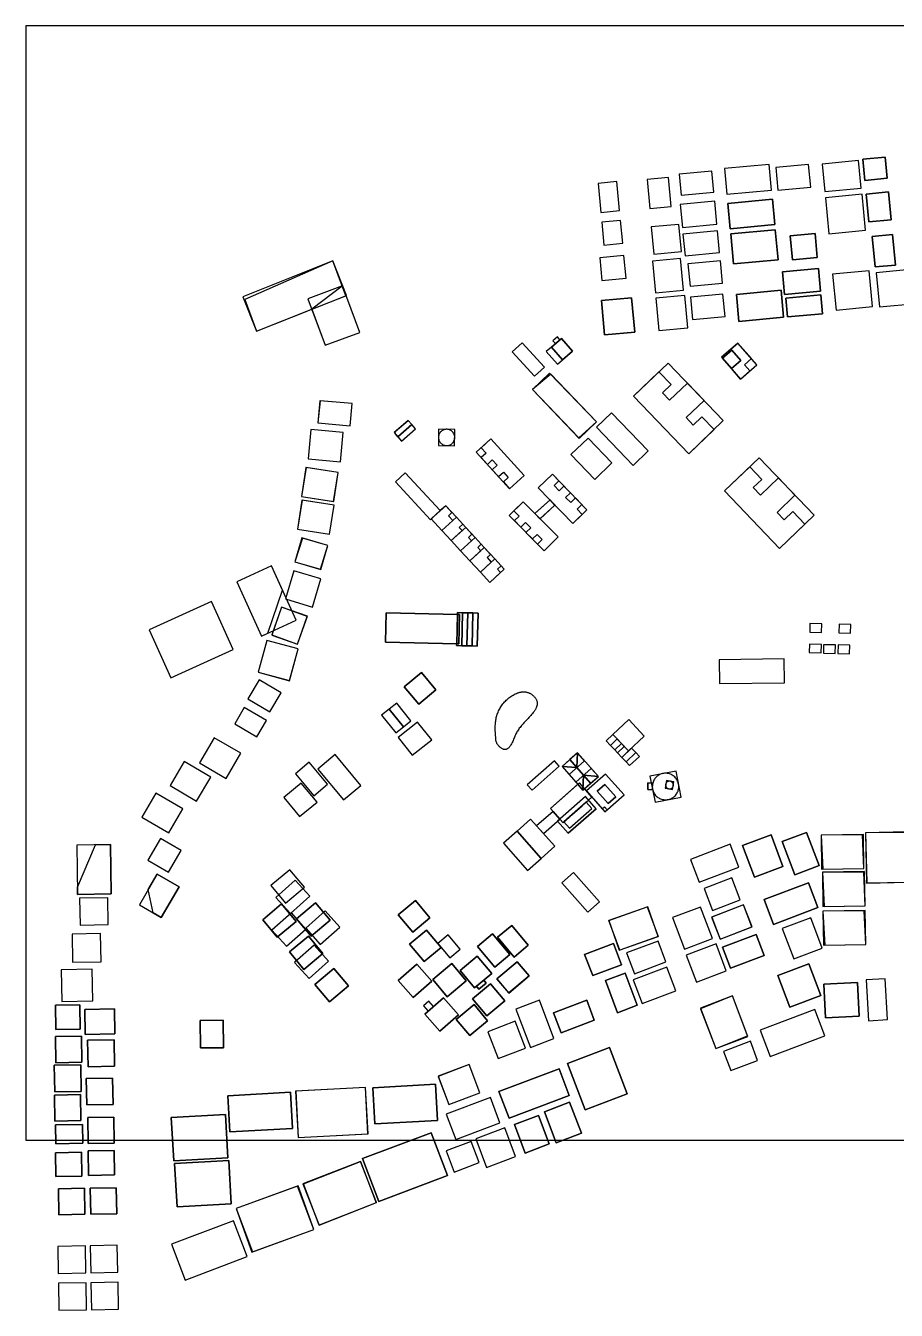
# Model space of a CAD drawing. Header units: millimetres. Extents: x 0 to 653087, y -82446 to 540000.
# Drawn here: x 0 to 421864, y -82446 to 540000 of the extents above; entities that cross this region are included whole.
import ezdxf

# ---------------------------------------------------------------- set-up
doc = ezdxf.new("R2010")
doc.units = ezdxf.units.MM
for name, color, linetype in [('BLDG_BOX_CAMPUS', 5, 'Continuous'), ('BLDG_BOX_PLATFORM', 3, 'Continuous'), ('BLDG_BOX_RASTER', 1, 'Continuous'), ('BLDG_FOOTPRINT_CAMPUS', 8, 'Continuous'), ('BLDG_FOOTPRINT_PLATFORM', 94, 'Continuous'), ('BLDG_FOOTPRINT_RASTER', 12, 'Continuous'), ('MODEL_WINDOW', 7, 'Continuous'), ('WATER', 4, 'Continuous')]:
    doc.layers.add(name, color=color, linetype=linetype)

msp = doc.modelspace()

# ---------------------------------------------------------------- linework, layer by layer
at = {"layer": 'BLDG_BOX_CAMPUS'}
for points in [[(251340, 374558), (240584, 386403), (235772, 382033), (246528, 370188), (251340, 374558)], [(264996, 382317), (259618, 388508), (254711, 384245), (260089, 378055), (264996, 382317)], [(258877, 387864), (257713, 389203), (255509, 387288), (256672, 385949), (258877, 387864)], [(354300, 375680), (345119, 386249), (337192, 379363), (346373, 368794), (354300, 375680)], [(260089, 378055), (254711, 384245), (252258, 382114), (257635, 375923), (260089, 378055)], [(337586, 378911), (341980, 373852), (346509, 377787), (342115, 382845), (337586, 378911)], [(294572, 360461), (321289, 332608), (338032, 348668), (311315, 376521), (294572, 360461)], [(245572, 363682), (268252, 340038), (276551, 347999), (253872, 371643), (245572, 363682)], [(180358, 340773), (187134, 346697), (185324, 348767), (178548, 342844), (180358, 340773)], [(276576, 345425), (294321, 326926), (301640, 333947), (283895, 352446), (276576, 345425)], [(182168, 338703), (188944, 344626), (187134, 346697), (180358, 340773), (182168, 338703)], [(182168, 338703), (188944, 344626), (187134, 346697), (180358, 340773), (182168, 338703)], [(200064, 344481), (199974, 336591), (207863, 336500), (207954, 344390), (200064, 344481)], [(241540, 321989), (225393, 339769), (218360, 333383), (234507, 315602), (241540, 321989)], [(272496, 340125), (264220, 332186), (275725, 320191), (284001, 328130), (272496, 340125)], [(338617, 314553), (365334, 286700), (382077, 302760), (355360, 330613), (338617, 314553)], [(179158, 318974), (196120, 300608), (200895, 305018), (183933, 323384), (179158, 318974)], [(248403, 316003), (265158, 298795), (271964, 305422), (255210, 322630), (248403, 316003)], [(203503, 307427), (196524, 300982), (201714, 295362), (208693, 301807), (203503, 307427)], [(257983, 292282), (241077, 309342), (234329, 302655), (251235, 285595), (257983, 292282)], [(249136, 300994), (256480, 307679), (254070, 310326), (246727, 303641), (249136, 300994)], [(208693, 301807), (201714, 295362), (206226, 290476), (213205, 296922), (208693, 301807)], [(206226, 290476), (210738, 285591), (217716, 292037), (213205, 296922), (206226, 290476)], [(210738, 285591), (215249, 280706), (222228, 287151), (217716, 292036), (210738, 285591)], [(222228, 287151), (215249, 280706), (220372, 275159), (227351, 281605), (222228, 287151)], [(227351, 281605), (220372, 275159), (224884, 270274), (231863, 276719), (227351, 281605)], [(174356, 241274), (208847, 240505), (209164, 254701), (174672, 255470), (174356, 241274)], [(209184, 255601), (208827, 239605), (211327, 239549), (211683, 255545), (209184, 255601)], [(213826, 239493), (214183, 255490), (211683, 255545), (211327, 239549), (213826, 239493)], [(216325, 239438), (216682, 255434), (214183, 255490), (213826, 239494), (216325, 239438)], [(216682, 255434), (216325, 239438), (218825, 239382), (219181, 255378), (216682, 255434)], [(209847, 240482), (210164, 254679), (209164, 254701), (208847, 240505), (209847, 240482)], [(367673, 221646), (367527, 233145), (336030, 232745), (336176, 221246), (367673, 221646)], [(183456, 219723), (190508, 211281), (198797, 218204), (191745, 226647), (183456, 219723)], [(176166, 208896), (183002, 200279), (186684, 203200), (179848, 211818), (176166, 208896)], [(183002, 200279), (176166, 208896), (172484, 205975), (179320, 197358), (183002, 200279)], [(189883, 202547), (180483, 195089), (187319, 186471), (196720, 193930), (189883, 202547)], [(284578, 196562), (292129, 188563), (299764, 195771), (292213, 203770), (284578, 196562)], [(281306, 193473), (283365, 191291), (286637, 194381), (284578, 196562), (281306, 193473)], [(288697, 192199), (286637, 194381), (283365, 191291), (285424, 189110), (288697, 192199)], [(141504, 179779), (154036, 164839), (162464, 171908), (149931, 186848), (141504, 179779)], [(267384, 187697), (259890, 181075), (263317, 177198), (270811, 183820), (267384, 187697)], [(277482, 176270), (267384, 187697), (263637, 184386), (273736, 172959), (277482, 176270)], [(290070, 190745), (288697, 192199), (285424, 189110), (286797, 187656), (290070, 190745)], [(288857, 185474), (292129, 188563), (290070, 190745), (286797, 187656), (288857, 185474)], [(290916, 183293), (295643, 187755), (293583, 189936), (288857, 185474), (290916, 183293)], [(292632, 181475), (297359, 185937), (295643, 187755), (290916, 183293), (292632, 181475)], [(130687, 177513), (139588, 166902), (146272, 172508), (137371, 183119), (130687, 177513)], [(245366, 169574), (258479, 181162), (256161, 183785), (243048, 172196), (245366, 169574)], [(259890, 181075), (269989, 169648), (273736, 172959), (263637, 184386), (259890, 181075)], [(269989, 169648), (277482, 176270), (274055, 180148), (266562, 173526), (269989, 169648)], [(289963, 167282), (281023, 177398), (271732, 169186), (280672, 159071), (289963, 167282)], [(304945, 163815), (317564, 166253), (315128, 178863), (302509, 176425), (304945, 163815)], [(125032, 165961), (132744, 156768), (141172, 163837), (133459, 173031), (125032, 165961)], [(280644, 172391), (276897, 169080), (282195, 163086), (285941, 166397), (280644, 172391)], [(280644, 172391), (276897, 169080), (282195, 163086), (285941, 166397), (280644, 172391)], [(301445, 169858), (303791, 169824), (303838, 173036), (301492, 173071), (301445, 169858)], [(314132, 173585), (310451, 174242), (309794, 170561), (313475, 169904), (314132, 173585)], [(262887, 148692), (276375, 160612), (271209, 166457), (257721, 154538), (262887, 148692)], [(271609, 163740), (260819, 154204), (263468, 151207), (274258, 160743), (271609, 163740)], [(250899, 148515), (258846, 155530), (255537, 159279), (247590, 152264), (250899, 148515)], [(249728, 136544), (238081, 149739), (231484, 143916), (243131, 130721), (249728, 136544)], [(256326, 142368), (244679, 155563), (238081, 149739), (249728, 136544), (256326, 142368)], [(125865, 114906), (135058, 122618), (127989, 131046), (118795, 123334), (125865, 114906)], [(278061, 115496), (265488, 129741), (259790, 124711), (272364, 110467), (278061, 115496)], [(124028, 114433), (114834, 106721), (121904, 98293), (131097, 106005), (124028, 114433)], [(140413, 115025), (131220, 107313), (138289, 98885), (147483, 106597), (140413, 115025)], [(195876, 107712), (188825, 116154), (180536, 109231), (187587, 100788), (195876, 107712)], [(186016, 94967), (193079, 86511), (201281, 93362), (194218, 101817), (186016, 94967)], [(218885, 93853), (227258, 83856), (234529, 89947), (226155, 99943), (218885, 93853)], [(228612, 98317), (236625, 88724), (243533, 94493), (235519, 104087), (228612, 98317)], [(136957, 98897), (127763, 91185), (134833, 82758), (144026, 90470), (136957, 98897)], [(210570, 92542), (204736, 99526), (199671, 95295), (205504, 88311), (210570, 92542)], [(225800, 80687), (218749, 89129), (210460, 82205), (217511, 73763), (225800, 80687)], [(149348, 83188), (140154, 75476), (147224, 67049), (156418, 74761), (149348, 83188)], [(189455, 85235), (180459, 77294), (187738, 69047), (196735, 76989), (189455, 85235)], [(204262, 69442), (213472, 77134), (206421, 85577), (197211, 77884), (204262, 69442)], [(238190, 86450), (228327, 78196), (234103, 71294), (243966, 79548), (238190, 86450)], [(223403, 60252), (232125, 67538), (225288, 75723), (216566, 68438), (223403, 60252)], [(219648, 73155), (223097, 76036), (221920, 77445), (218470, 74564), (219648, 73155)], [(200689, 52754), (209685, 60696), (202406, 68942), (193409, 61001), (200689, 52754)], [(192743, 65081), (195059, 62457), (197683, 64773), (195366, 67397), (192743, 65081)], [(215178, 50630), (223851, 57874), (217312, 65702), (208639, 58458), (215178, 50630)], [(84600, 57952), (84752, 44654), (95878, 44781), (95725, 58080), (84600, 57952)]]:
    msp.add_lwpolyline(points, close=True, dxfattribs=at)
at = {"layer": 'BLDG_BOX_PLATFORM'}
msp.add_lwpolyline([(268288, 173083), (254277, 160700), (260369, 153807), (274381, 166189), (268288, 173083)], close=True, dxfattribs=at)
at = {"layer": 'BLDG_BOX_RASTER'}
for points in [[(385955, 472945), (387211, 459664), (404819, 461331), (403562, 474611), (385955, 472945)], [(406548, 465043), (417467, 466076), (416496, 476346), (405576, 475313), (406548, 465043)], [(316677, 467984), (317636, 457851), (333462, 459349), (332504, 469481), (316677, 467984)], [(361415, 460373), (360241, 472773), (338625, 470728), (339798, 458327), (361415, 460373)], [(380368, 461792), (379331, 472750), (363407, 471243), (364444, 460285), (380368, 461792)], [(287806, 450394), (286475, 464458), (277323, 463592), (278654, 449528), (287806, 450394)], [(302395, 451399), (312831, 452386), (311499, 466470), (301063, 465483), (302395, 451399)], [(318235, 442234), (334932, 443814), (333883, 454903), (317186, 453323), (318235, 442234)], [(341382, 441584), (362999, 443630), (361831, 455971), (340215, 453925), (341382, 441584)], [(405318, 458340), (387496, 456653), (389146, 439212), (406968, 440898), (405318, 458340)], [(407274, 458425), (408551, 444925), (419372, 445949), (418094, 459449), (407274, 458425)], [(279104, 444774), (280151, 433704), (289303, 434570), (288256, 445640), (279104, 444774)], [(304328, 429364), (317740, 430633), (316498, 443749), (303087, 442480), (304328, 429364)], [(319492, 428568), (336225, 430151), (335236, 440607), (318502, 439024), (319492, 428568)], [(363236, 441123), (341620, 439078), (342991, 424581), (364608, 426626), (363236, 441123)], [(371555, 426605), (383590, 427743), (382496, 439307), (370461, 438169), (371555, 426605)], [(410208, 437879), (411605, 423114), (421444, 424045), (420047, 438810), (410208, 437879)], [(111919, 391907), (155514, 409314), (148850, 426004), (105255, 408597), (111919, 391907)], [(289860, 428686), (278196, 427582), (279235, 416600), (290899, 417704), (289860, 428686)], [(303786, 425958), (305238, 410614), (318734, 411891), (317283, 427235), (303786, 425958)], [(321912, 413793), (337632, 415280), (336615, 426029), (320895, 424541), (321912, 413793)], [(367702, 409739), (385137, 411389), (384098, 422376), (366662, 420726), (367702, 409739)], [(392647, 402218), (410290, 403887), (408647, 421250), (391004, 419580), (392647, 402218)], [(430066, 421999), (412183, 420307), (413752, 403726), (431635, 405419), (430066, 421999)], [(161881, 391333), (153562, 413884), (136753, 407684), (145071, 385133), (161881, 391333)], [(344394, 409759), (345632, 396671), (367249, 398717), (366010, 411804), (344394, 409759)], [(280520, 390192), (295110, 391573), (293539, 408177), (278948, 406796), (280520, 390192)], [(305294, 408009), (306779, 392313), (320827, 393642), (319341, 409338), (305294, 408009)], [(323155, 397679), (338875, 399166), (337858, 409915), (322138, 408427), (323155, 397679)], [(385310, 409562), (368334, 407955), (369195, 398855), (386171, 400462), (385310, 409562)], [(158250, 356859), (142546, 358295), (141565, 347574), (157269, 346138), (158250, 356859)], [(136857, 330180), (152584, 328741), (153879, 342892), (138151, 344331), (136857, 330180)], [(133640, 311818), (149254, 309443), (151391, 323491), (135777, 325866), (133640, 311818)], [(131675, 296048), (147288, 293673), (149425, 307721), (133812, 310096), (131675, 296048)], [(130461, 280216), (143063, 276523), (146451, 288086), (133849, 291778), (130461, 280216)], [(102302, 270607), (114268, 244282), (131023, 251899), (119057, 278223), (102302, 270607)], [(129974, 275891), (125847, 262291), (138955, 258313), (143082, 271913), (129974, 275891)], [(89957, 261051), (59751, 247320), (70335, 224037), (100541, 237767), (89957, 261051)], [(123915, 258212), (119196, 244615), (131776, 240248), (136496, 253846), (123915, 258212)], [(385707, 250207), (379998, 250356), (379889, 246182), (385598, 246033), (385707, 250207)], [(394102, 249988), (393993, 245814), (399701, 245665), (399810, 249839), (394102, 249988)], [(127790, 222598), (132013, 238034), (116869, 242177), (112646, 226742), (127790, 222598)], [(385469, 236069), (385575, 240104), (379762, 240256), (379657, 236221), (385469, 236069)], [(392253, 235753), (392362, 239927), (386654, 240076), (386545, 235902), (392253, 235753)], [(399258, 235624), (399367, 239798), (393658, 239947), (393549, 235773), (399258, 235624)], [(113054, 223049), (107646, 213819), (118322, 207563), (123731, 216794), (113054, 223049)], [(116651, 203296), (105882, 209606), (101293, 201773), (112062, 195464), (116651, 203296)], [(104279, 187450), (91385, 195005), (84228, 182789), (97122, 175235), (104279, 187450)], [(76827, 183478), (69965, 171767), (82819, 164235), (89681, 175946), (76827, 183478)], [(56292, 156502), (69290, 148886), (76070, 160459), (63073, 168075), (56292, 156502)], [(25161, 118980), (41476, 119284), (41028, 143238), (24714, 142934), (25161, 118980)], [(69198, 129789), (75384, 140346), (65378, 146209), (59193, 135652), (69198, 129789)], [(341368, 143363), (322059, 136052), (326271, 124926), (345580, 132236), (341368, 143363)], [(366954, 132655), (361152, 147980), (347278, 142728), (353080, 127402), (366954, 132655)], [(384437, 133100), (378376, 149107), (366575, 144639), (372636, 128632), (384437, 133100)], [(385684, 131273), (406184, 131599), (405922, 148108), (385421, 147782), (385684, 131273)], [(427461, 124977), (426972, 149379), (406947, 148977), (407436, 124575), (427461, 124977)], [(63725, 128872), (55070, 114100), (65665, 107892), (74320, 122664), (63725, 128872)], [(130656, 126027), (121232, 117635), (128254, 109749), (137678, 118141), (130656, 126027)], [(342179, 127062), (328788, 121992), (332817, 111350), (346208, 116420), (342179, 127062)], [(362347, 104510), (383905, 112672), (379337, 124738), (357779, 116576), (362347, 104510)], [(386282, 113270), (406782, 113596), (406520, 130105), (386019, 129779), (386282, 113270)], [(40041, 104500), (39798, 117492), (26088, 117235), (26331, 104243), (40041, 104500)], [(287594, 92018), (306493, 98723), (301394, 113095), (282495, 106391), (287594, 92018)], [(332748, 97631), (326941, 112968), (313358, 107826), (319165, 92488), (332748, 97631)], [(347824, 114042), (332386, 108000), (336549, 97363), (351988, 103405), (347824, 114042)], [(126356, 93918), (135779, 102310), (128757, 110196), (119333, 101804), (126356, 93918)], [(135712, 102674), (142735, 94788), (152158, 103181), (145136, 111067), (135712, 102674)], [(380366, 107784), (366613, 102577), (372181, 87871), (385934, 93078), (380366, 107784)], [(386581, 94415), (407082, 94741), (406819, 111250), (386319, 110924), (386581, 94415)], [(36315, 100059), (22463, 99800), (22717, 86207), (36569, 86466), (36315, 100059)], [(341540, 83289), (357914, 89524), (354036, 99710), (337661, 93475), (341540, 83289)], [(137349, 78271), (146772, 86664), (139750, 94550), (130326, 86157), (137349, 78271)], [(274759, 79702), (288767, 85005), (284861, 95322), (270852, 90019), (274759, 79702)], [(294960, 80631), (310261, 86424), (306453, 96483), (291152, 90690), (294960, 80631)], [(324979, 76556), (339443, 82032), (334506, 95070), (320043, 89595), (324979, 76556)], [(17225, 82501), (17511, 67235), (32549, 67516), (32264, 82782), (17225, 82501)], [(298687, 66239), (314962, 72404), (310626, 83849), (294351, 77684), (298687, 66239)], [(370233, 64379), (385229, 70057), (379428, 85380), (364432, 79702), (370233, 64379)], [(290483, 80917), (280875, 77280), (286754, 61752), (296361, 65390), (290483, 80917)], [(403887, 60118), (402981, 76424), (386675, 75519), (387581, 59213), (403887, 60118)], [(407278, 77697), (408379, 57881), (417619, 58394), (416518, 78210), (407278, 77697)], [(326946, 63961), (334361, 44376), (349923, 50268), (342508, 69853), (326946, 63961)], [(26253, 65647), (14409, 65426), (14630, 53581), (26475, 53803), (26253, 65647)], [(28808, 51190), (43272, 51460), (43045, 63597), (28581, 63327), (28808, 51190)], [(255967, 49199), (248922, 67807), (237534, 63495), (244579, 44888), (255967, 49199)], [(275489, 58140), (271848, 67755), (255795, 61678), (259436, 52062), (275489, 58140)], [(387267, 50480), (382424, 63271), (355949, 53248), (360792, 40456), (387267, 50480)], [(237242, 57598), (223941, 52563), (228885, 39502), (242186, 44538), (237242, 57598)], [(27265, 37737), (27029, 50393), (14372, 50157), (14609, 37500), (27265, 37737)], [(29983, 48382), (30223, 35542), (43063, 35782), (42823, 48622), (29983, 48382)], [(262557, 37217), (271057, 14765), (291445, 22484), (282945, 44935), (262557, 37217)], [(354677, 38620), (351152, 47931), (338154, 43009), (341678, 33699), (354677, 38620)], [(13821, 36254), (14061, 23379), (26937, 23619), (26696, 36495), (13821, 36254)], [(205068, 17214), (220081, 22898), (214893, 36601), (199880, 30917), (205068, 17214)], [(234258, 10623), (263382, 21649), (258464, 34638), (229341, 23611), (234258, 10623)], [(42351, 17297), (42112, 30099), (29310, 29860), (29549, 17057), (42351, 17297)], [(131994, 1235), (165963, 3122), (164717, 25545), (130749, 23658), (131994, 1235)], [(169253, 7878), (199624, 9565), (198650, 27100), (168279, 25413), (169253, 7878)], [(13923, 21829), (14158, 9222), (26765, 9458), (26530, 22065), (13923, 21829)], [(98900, 3971), (129271, 5658), (128297, 23192), (97926, 21505), (98900, 3971)], [(225151, 20667), (203817, 12589), (208477, 281), (229812, 8358), (225151, 20667)], [(251342, 13802), (257057, -1294), (269249, 3322), (263534, 18417), (251342, 13802)], [(27511, 7645), (14448, 7401), (14619, -1746), (27682, -1502), (27511, 7645)], [(30082, 10959), (30317, -1648), (42924, -1413), (42689, 11194), (30082, 10959)], [(96832, 12389), (70550, 10929), (71712, -9995), (97994, -8535), (96832, 12389)], [(236782, 7541), (242016, -6282), (253734, -1846), (248500, 11977), (236782, 7541)], [(171049, -29780), (204311, -17187), (196431, 3626), (163169, -8967), (171049, -29780)], [(223320, -13238), (237413, -7902), (232182, 5914), (218089, 579), (223320, -13238)], [(14660, -17617), (27267, -17382), (27052, -5872), (14445, -6108), (14660, -17617)], [(43070, -16863), (42849, -5019), (30242, -5254), (30463, -17099), (43070, -16863)], [(207634, -15434), (219748, -10848), (215858, -572), (203744, -5159), (207634, -15434)], [(73338, -32240), (99620, -30780), (98458, -9857), (72176, -11316), (73338, -32240)], [(162247, -10298), (134329, -21221), (142146, -41201), (170064, -30277), (162247, -10298)], [(16129, -36153), (28736, -35917), (28500, -23310), (15893, -23546), (16129, -36153)], [(31294, -23258), (31529, -35865), (44136, -35630), (43901, -23023), (31294, -23258)], [(109647, -54196), (139647, -43249), (131958, -22177), (101958, -33124), (109647, -54196)], [(70680, -50465), (77256, -67833), (107337, -56444), (100762, -39076), (70680, -50465)], [(28958, -51228), (15509, -51479), (15753, -64579), (29203, -64328), (28958, -51228)], [(44399, -50952), (31244, -51197), (31488, -64285), (44644, -64040), (44399, -50952)], [(15842, -69346), (16087, -82446), (29537, -82195), (29292, -69095), (15842, -69346)], [(31578, -69064), (31822, -82152), (44978, -81906), (44733, -68818), (31578, -69064)]]:
    msp.add_lwpolyline(points, close=True, dxfattribs=at)
at = {"layer": 'BLDG_FOOTPRINT_CAMPUS'}
for points in [[(251340, 374558), (240584, 386403), (235772, 382033), (246528, 370188), (251340, 374558)], [(254711, 384245), (259618, 388508), (264996, 382317), (260089, 378055), (254711, 384245)], [(256672, 385949), (258877, 387864), (257713, 389203), (255509, 387288), (256672, 385949)], [(341722, 383298), (345119, 386249), (351677, 378700), (348280, 375749), (350903, 372729), (346373, 368794), (341980, 373852), (346509, 377787), (342116, 382845), (341722, 383298)], [(260089, 378055), (254711, 384245), (252258, 382114), (257635, 375923), (260089, 378055)], [(337586, 378911), (342116, 382845), (346509, 377787), (341980, 373852), (337586, 378911)], [(276551, 347999), (254399, 371093), (245572, 363682), (268021, 340278), (276551, 347999)], [(321289, 332608), (333558, 344376), (327674, 350510), (323488, 346495), (320027, 350104), (328687, 358411), (320660, 366779), (312000, 358472), (308539, 362080), (312725, 366095), (306841, 372229), (294572, 360461), (321289, 332608)], [(180358, 340773), (179134, 342174), (179093, 343320), (185324, 348767), (187134, 346697), (180358, 340773)], [(301640, 333947), (283895, 352446), (276576, 345425), (294321, 326926), (301640, 333947)], [(188944, 344626), (187134, 346697), (180358, 340773), (182168, 338703), (188944, 344626)], [(188944, 344626), (187134, 346697), (180358, 340773), (182168, 338703), (188944, 344626)], [(200017, 340342), (200050, 339956), (200121, 339575), (200230, 339203), (200374, 338843), (200553, 338499), (200764, 338174), (201007, 337872), (201278, 337595), (201574, 337345), (201894, 337126), (202234, 336940), (202590, 336787), (202960, 336670), (203339, 336590), (203725, 336548), (204112, 336543), (204498, 336577), (204879, 336648), (205252, 336756), (205611, 336901), (205955, 337079), (206280, 337291), (206583, 337533), (206860, 337804), (207109, 338101), (207328, 338421), (207515, 338761), (207667, 339117), (207784, 339487), (207864, 339866), (207907, 340251), (207911, 340639), (207878, 341025), (207806, 341406), (207698, 341778), (207554, 342138), (207375, 342482), (207164, 342807), (206921, 343109), (206650, 343387), (206353, 343636), (206034, 343855), (205694, 344042), (205337, 344194), (204968, 344311), (204588, 344391), (204203, 344433), (203816, 344438), (203429, 344404), (203048, 344333), (202676, 344225), (202316, 344081), (201972, 343902), (201648, 343690), (201345, 343448), (201068, 343177), (200819, 342880), (200600, 342560), (200413, 342221), (200260, 341864), (200144, 341495), (200064, 341115), (200021, 340730), (200017, 340342)], [(241540, 321989), (225393, 339769), (220729, 335534), (223082, 332943), (220713, 330792), (223739, 327460), (226108, 329611), (228461, 327020), (226092, 324869), (229117, 321538), (231486, 323689), (233851, 321085), (231482, 318934), (234507, 315602), (241540, 321989)], [(284001, 328130), (272496, 340125), (264220, 332186), (275725, 320191), (284001, 328130)], [(365334, 286700), (377602, 298468), (371718, 304602), (367533, 300587), (364071, 304195), (372731, 312502), (364705, 320870), (356045, 312564), (352583, 316172), (356769, 320187), (350885, 326321), (338617, 314553), (365334, 286700)], [(200895, 305018), (183933, 323384), (179158, 318974), (196120, 300608), (200895, 305018)], [(269672, 303189), (267230, 305697), (269523, 307929), (266384, 311154), (264091, 308921), (261649, 311429), (263942, 313661), (260803, 316886), (258510, 314653), (256056, 317174), (258349, 319406), (255210, 322630), (248403, 316003), (265158, 298795), (269672, 303189)], [(196524, 300982), (201714, 295362), (206966, 300213), (204829, 302527), (206556, 304121), (203503, 307427), (200895, 305018), (196524, 300982)], [(257983, 292282), (241077, 309342), (236602, 304907), (239065, 302421), (236793, 300169), (239960, 296972), (242233, 299225), (244697, 296739), (242424, 294486), (245591, 291290), (247864, 293542), (250340, 291044), (248067, 288791), (251235, 285595), (257983, 292282)], [(246739, 303628), (249248, 301096), (256476, 307676), (254078, 310318), (247045, 303931), (246739, 303628)], [(201714, 295362), (206226, 290476), (211478, 295327), (210020, 296907), (211746, 298501), (208693, 301807), (201714, 295362)], [(206226, 290476), (210738, 285591), (215990, 290442), (214531, 292022), (216258, 293616), (213205, 296922), (206226, 290476)], [(210738, 285591), (217716, 292036), (220770, 288731), (219043, 287136), (220502, 285557), (215249, 280706), (210738, 285591)], [(215249, 280706), (222228, 287151), (225281, 283845), (223555, 282251), (225624, 280010), (220372, 275159), (215249, 280706)], [(230136, 275125), (228677, 276704), (230404, 278299), (227351, 281605), (220372, 275159), (224884, 270274), (230136, 275125)], [(174672, 255470), (209164, 254701), (208847, 240505), (174356, 241274), (174672, 255470)], [(210164, 254679), (209164, 254701), (209184, 255601), (211683, 255545), (211327, 239549), (208827, 239605), (208847, 240505), (209847, 240482), (210164, 254679)], [(211683, 255545), (214183, 255490), (213826, 239494), (211327, 239549), (211683, 255545)], [(214183, 255490), (216682, 255434), (216325, 239438), (213826, 239494), (214183, 255490)], [(216682, 255434), (219181, 255378), (218825, 239382), (216325, 239438), (216682, 255434)], [(209164, 254701), (210164, 254679), (209847, 240482), (208847, 240505), (209164, 254701)], [(367673, 221646), (367527, 233145), (336030, 232745), (336176, 221246), (367673, 221646)], [(183456, 219723), (191745, 226647), (198797, 218204), (190508, 211281), (183456, 219723)], [(176166, 208896), (183002, 200279), (186684, 203200), (179848, 211818), (176166, 208896)], [(172484, 205975), (179320, 197358), (183002, 200279), (176166, 208896), (172484, 205975)], [(196720, 193930), (189883, 202547), (180483, 195089), (187319, 186471), (196720, 193930)], [(284578, 196562), (292129, 188563), (299764, 195771), (292213, 203770), (284578, 196562)], [(281306, 193473), (283365, 191291), (286637, 194381), (284578, 196562), (281306, 193473)], [(283365, 191291), (285424, 189110), (288697, 192199), (286637, 194381), (283365, 191291)], [(141504, 179779), (154036, 164839), (162464, 171909), (149931, 186848), (141504, 179779)], [(267064, 180509), (267384, 187697), (259890, 181075), (267064, 180509)], [(270309, 176837), (277482, 176270), (267384, 187697), (267064, 180509), (270309, 176837)], [(285424, 189110), (286797, 187656), (290069, 190745), (288697, 192199), (285424, 189110)], [(286797, 187656), (288857, 185474), (292129, 188563), (290069, 190745), (286797, 187656)], [(288857, 185474), (290916, 183293), (295643, 187755), (293583, 189936), (292129, 188563), (288857, 185474)], [(297359, 185937), (295643, 187755), (290916, 183293), (292632, 181475), (297359, 185937)], [(130687, 177513), (139588, 166902), (146272, 172508), (137371, 183119), (130687, 177513)], [(245366, 169574), (258479, 181162), (256161, 183785), (243048, 172196), (245366, 169574)], [(269989, 169648), (270309, 176837), (267064, 180509), (259890, 181075), (269989, 169648)], [(269989, 169648), (277482, 176270), (270309, 176837), (269989, 169648)], [(279347, 160569), (280396, 161496), (281721, 159998), (289963, 167282), (281023, 177398), (271732, 169186), (279347, 160569)], [(316458, 171580), (316421, 172071), (316346, 172558), (316234, 173037), (316086, 173507), (315902, 173964), (315684, 174405), (315433, 174828), (315150, 175231), (314837, 175611), (314496, 175966), (314129, 176294), (313737, 176593), (313324, 176860), (312892, 177096), (312443, 177298), (311980, 177464), (311505, 177595), (311022, 177689), (310533, 177746), (310041, 177765), (309549, 177747), (309060, 177691), (308577, 177597), (308102, 177467), (307639, 177301), (307189, 177100), (306757, 176865), (306343, 176598), (305951, 176300), (305584, 175973), (305242, 175618), (304929, 175239), (304645, 174836), (304393, 174413), (304174, 173972), (303990, 173516), (303841, 173047), (303729, 172567), (303653, 172081), (303615, 171590), (303615, 171098), (303652, 170607), (303727, 170120), (303839, 169641), (303987, 169171), (304170, 168715), (304388, 168273), (304640, 167850), (304923, 167447), (305236, 167067), (305577, 166712), (305944, 166384), (306335, 166086), (306748, 165818), (307181, 165582), (307630, 165381), (308093, 165214), (308567, 165083), (309051, 164989), (309540, 164932), (310032, 164913), (310523, 164931), (311013, 164987), (311496, 165081), (311971, 165211), (312434, 165377), (312883, 165578), (313316, 165813), (313730, 166080), (314121, 166378), (314489, 166706), (314831, 167060), (315144, 167440), (315428, 167842), (315680, 168265), (315898, 168706), (316083, 169162), (316232, 169632), (316344, 170111), (316420, 170597), (316458, 171088), (316458, 171580)], [(125032, 165961), (132744, 156768), (141172, 163837), (133459, 173031), (125032, 165961)], [(276897, 169080), (280644, 172391), (285941, 166397), (282195, 163086), (276897, 169080)], [(282195, 163086), (285941, 166397), (280644, 172391), (276897, 169080), (282195, 163086)], [(301492, 173071), (303838, 173036), (303717, 172509), (303641, 171973), (303611, 171433), (303626, 170892), (303686, 170354), (303791, 169824), (301445, 169858), (301492, 173071)], [(313836, 172143), (313807, 172409), (313740, 172668), (313637, 172915), (313501, 173145), (313332, 173353), (313136, 173535), (312916, 173687), (312677, 173806), (312423, 173890), (312160, 173937), (311893, 173946), (311627, 173917), (311368, 173850), (311121, 173748), (310891, 173611), (310683, 173442), (310501, 173246), (310349, 173026), (310230, 172787), (310146, 172533), (310099, 172270), (310090, 172003), (310119, 171737), (310186, 171478), (310289, 171231), (310425, 171001), (310594, 170793), (310790, 170611), (311010, 170459), (311249, 170340), (311503, 170256), (311766, 170209), (312033, 170200), (312299, 170229), (312558, 170296), (312805, 170399), (313035, 170535), (313243, 170704), (313425, 170900), (313577, 171120), (313696, 171359), (313780, 171613), (313827, 171876), (313836, 172143)], [(257721, 154538), (258846, 155530), (260369, 153807), (260819, 154204), (263468, 151207), (274258, 160743), (271609, 163740), (272733, 164733), (276375, 160612), (262887, 148692), (257722, 154537), (257721, 154538)], [(260819, 154204), (263468, 151207), (274258, 160743), (271609, 163740), (269698, 162051), (264678, 157614), (260819, 154204)], [(250899, 148515), (258846, 155530), (255535, 159277), (247590, 152264), (250899, 148515)], [(243131, 130721), (249728, 136544), (238081, 149739), (231484, 143915), (243131, 130721)], [(256326, 142368), (244679, 155563), (238081, 149739), (249728, 136544), (256326, 142368)], [(118795, 123334), (125865, 114906), (135058, 122618), (127989, 131046), (118795, 123334)], [(272364, 110467), (259790, 124711), (265488, 129741), (278061, 115496), (272364, 110467)], [(114834, 106721), (124028, 114433), (131097, 106005), (121904, 98293), (114834, 106721)], [(131220, 107313), (140413, 115025), (147483, 106597), (138289, 98885), (131220, 107313)], [(180536, 109231), (188825, 116154), (195876, 107712), (187587, 100788), (180536, 109231)], [(186027, 94953), (194218, 101817), (201269, 93375), (193079, 86511), (186027, 94953)], [(218885, 93853), (226155, 99943), (234529, 89947), (227258, 83856), (218885, 93853)], [(228612, 98317), (235519, 104087), (243533, 94493), (236625, 88724), (228612, 98317)], [(127763, 91185), (136957, 98897), (144026, 90470), (134833, 82758), (127763, 91185)], [(201273, 93376), (205504, 88311), (210570, 92542), (204736, 99526), (199671, 95295), (201273, 93376)], [(210460, 82205), (218749, 89129), (225800, 80687), (217511, 73763), (210460, 82205)], [(140154, 75476), (149348, 83188), (156418, 74761), (147224, 67049), (140154, 75476)], [(180459, 77294), (189455, 85235), (196735, 76989), (187738, 69047), (180459, 77294)], [(197211, 77884), (206421, 85577), (213472, 77134), (204262, 69442), (197211, 77884)], [(234113, 71302), (228327, 78196), (238180, 86441), (243966, 79548), (234113, 71302)], [(223453, 60294), (216566, 68438), (225239, 75682), (232125, 67538), (223453, 60294)], [(218470, 74564), (221920, 77445), (223097, 76036), (219648, 73155), (218470, 74564)], [(193409, 61001), (202406, 68942), (209685, 60696), (200689, 52754), (193409, 61001)], [(192743, 65081), (195059, 62457), (197683, 64773), (195366, 67397), (192743, 65081)], [(215178, 50630), (208639, 58458), (217312, 65702), (223851, 57874), (215178, 50630)], [(84752, 44654), (84600, 57952), (95725, 58080), (95878, 44781), (84752, 44654)]]:
    msp.add_lwpolyline(points, close=True, dxfattribs=at)
at = {"layer": 'BLDG_FOOTPRINT_PLATFORM'}
msp.add_lwpolyline([(255535, 159277), (258846, 155530), (260369, 153807), (264678, 157614), (269698, 162051), (271609, 163740), (274381, 166189), (271732, 169186), (270738, 170310), (269989, 169648), (267539, 172421), (254277, 160700), (255535, 159277)], close=True, dxfattribs=at)
at = {"layer": 'BLDG_FOOTPRINT_RASTER'}
for points in [[(385955, 472945), (387211, 459664), (404819, 461331), (403562, 474611), (385955, 472945)], [(416496, 476346), (417467, 466076), (406548, 465043), (405576, 475313), (416496, 476346)], [(316677, 467984), (317636, 457851), (333462, 459349), (332503, 469481), (316677, 467984)], [(338625, 470728), (339798, 458327), (361415, 460373), (360241, 472773), (338625, 470728)], [(363407, 471243), (364444, 460285), (380368, 461792), (379331, 472750), (363407, 471243)], [(277323, 463592), (278654, 449528), (287806, 450394), (286475, 464458), (277323, 463592)], [(301063, 465483), (302395, 451399), (312831, 452386), (311499, 466470), (301063, 465483)], [(317186, 453323), (318235, 442234), (334932, 443814), (333883, 454903), (317186, 453323)], [(361831, 455971), (362999, 443630), (341382, 441584), (340215, 453925), (361831, 455971)], [(387496, 456653), (389146, 439212), (406968, 440898), (405318, 458340), (387496, 456653)], [(418094, 459449), (419372, 445949), (408551, 444925), (407274, 458425), (418094, 459449)], [(279104, 444774), (280151, 433704), (289303, 434570), (288256, 445640), (279104, 444774)], [(303087, 442480), (304328, 429364), (317739, 430633), (316498, 443749), (303087, 442480)], [(318502, 439024), (319492, 428568), (336225, 430151), (335236, 440607), (318502, 439024)], [(363236, 441123), (364608, 426626), (342991, 424581), (341620, 439078), (363236, 441123)], [(382496, 439307), (383590, 427743), (371555, 426605), (370461, 438169), (382496, 439307)], [(420047, 438810), (421444, 424045), (411605, 423114), (410208, 437879), (420047, 438810)], [(155145, 409167), (148850, 426004), (106164, 407298), (111919, 391907), (138659, 402584), (155145, 409167)], [(278196, 427582), (279235, 416600), (290899, 417704), (289860, 428686), (278196, 427582)], [(303786, 425958), (305238, 410614), (318734, 411891), (317283, 427234), (303786, 425958)], [(320895, 424541), (321912, 413793), (337632, 415280), (336615, 426029), (320895, 424541)], [(384098, 422376), (385137, 411389), (367702, 409739), (366662, 420726), (384098, 422376)], [(391004, 419580), (392647, 402218), (410290, 403887), (408647, 421250), (391004, 419580)], [(412183, 420307), (413752, 403726), (431635, 405419), (430066, 421999), (412183, 420307)], [(138659, 402584), (145071, 385133), (161853, 391407), (153562, 413884), (153403, 413825), (138659, 402584)], [(366010, 411804), (367249, 398717), (345632, 396671), (344394, 409759), (366010, 411804)], [(280520, 390192), (278948, 406796), (293539, 408177), (295110, 391573), (280520, 390192)], [(305294, 408009), (306779, 392313), (320827, 393642), (319341, 409338), (305294, 408009)], [(322138, 408427), (323155, 397679), (338875, 399166), (337858, 409915), (322138, 408427)], [(385310, 409562), (386171, 400462), (369195, 398855), (368334, 407955), (385310, 409562)], [(158250, 356859), (142613, 358289), (141565, 347574), (157202, 346144), (158250, 356859)], [(153879, 342892), (138242, 344323), (136857, 330180), (152493, 328750), (153879, 342892)], [(151391, 323491), (135868, 325852), (133640, 311818), (149163, 309456), (151391, 323491)], [(149425, 307721), (133902, 310083), (131675, 296048), (147198, 293687), (149425, 307721)], [(146451, 288086), (134141, 291693), (130461, 280216), (142771, 276609), (146451, 288086)], [(124388, 266494), (119057, 278223), (102302, 270607), (114268, 244282), (117308, 245664), (124388, 266494)], [(143082, 271913), (129973, 275889), (125847, 262291), (138955, 258316), (143082, 271913)], [(70335, 224037), (100541, 237767), (89957, 261051), (59751, 247320), (70335, 224037)], [(136436, 253673), (123915, 258212), (119256, 244788), (131776, 240248), (136436, 253673)], [(379998, 250356), (379889, 246182), (385598, 246033), (385707, 250207), (379998, 250356)], [(394102, 249988), (393993, 245814), (399701, 245665), (399810, 249839), (394102, 249988)], [(132013, 238034), (116836, 242056), (112646, 226742), (127823, 222720), (132013, 238034)], [(379762, 240256), (379657, 236221), (385469, 236069), (385575, 240104), (379762, 240256)], [(386654, 240076), (386545, 235902), (392253, 235753), (392362, 239927), (386654, 240076)], [(393658, 239947), (393549, 235773), (399258, 235624), (399367, 239798), (393658, 239947)], [(113054, 223049), (107646, 213819), (118322, 207563), (123731, 216794), (113054, 223049)], [(105882, 209606), (101293, 201773), (112062, 195464), (116651, 203296), (105882, 209606)], [(91386, 195005), (84228, 182789), (97122, 175235), (104279, 187450), (91386, 195005)], [(76827, 183478), (69965, 171767), (82819, 164235), (89681, 175946), (76827, 183478)], [(63073, 168075), (56292, 156502), (69290, 148886), (76070, 160459), (63073, 168075)], [(33901, 143105), (41028, 143238), (41476, 119284), (25161, 118980), (25092, 122659), (33901, 143105)], [(65378, 146209), (59193, 135652), (69198, 129789), (75384, 140346), (65378, 146209)], [(326271, 124926), (345580, 132236), (341368, 143363), (322059, 136052), (326271, 124926)], [(347278, 142728), (361152, 147980), (366954, 132655), (353080, 127402), (347278, 142728)], [(366575, 144639), (378376, 149107), (384437, 133100), (372636, 128632), (366575, 144639)], [(385421, 147782), (386337, 131283), (406184, 131599), (405451, 147929), (385421, 147782)], [(406947, 148977), (407615, 124661), (427461, 124977), (426977, 149125), (406947, 148977)], [(59352, 121408), (63725, 128872), (74320, 122664), (65665, 107892), (61719, 110205), (59352, 121408)], [(130655, 126027), (121232, 117635), (128254, 109749), (137678, 118141), (130655, 126027)], [(332817, 111350), (346208, 116420), (342179, 127062), (328788, 121992), (332817, 111350)], [(357779, 116576), (379337, 124738), (383905, 112672), (362347, 104510), (357779, 116576)], [(386019, 129779), (386935, 113280), (406782, 113596), (406049, 129926), (386019, 129779)], [(39798, 117492), (26088, 117235), (26331, 104243), (40041, 104500), (39798, 117492)], [(306493, 98723), (287896, 92125), (282495, 106391), (301092, 112988), (306493, 98723)], [(326941, 112968), (313358, 107826), (319165, 92488), (332748, 97631), (326941, 112968)], [(347824, 114042), (332505, 108046), (336549, 97363), (351869, 103359), (347824, 114042)], [(128757, 110196), (119333, 101804), (126356, 93918), (135779, 102310), (128757, 110196)], [(145136, 111067), (135712, 102674), (142735, 94788), (152158, 103181), (145136, 111067)], [(380366, 107784), (366613, 102577), (372181, 87871), (385934, 93078), (380366, 107784)], [(386319, 110924), (387235, 94426), (407082, 94741), (406349, 111071), (386319, 110924)], [(36315, 100059), (22463, 99800), (22717, 86207), (36569, 86466), (36315, 100059)], [(337661, 93475), (354036, 99710), (357914, 89524), (341540, 83289), (337661, 93475)], [(139750, 94550), (130326, 86157), (137349, 78271), (146772, 86664), (139750, 94550)], [(270853, 90019), (284861, 95322), (288767, 85005), (274759, 79702), (270853, 90019)], [(306453, 96483), (291152, 90690), (294960, 80631), (310261, 86424), (306453, 96483)], [(334506, 95070), (320043, 89595), (324979, 76556), (339443, 82032), (334506, 95070)], [(32264, 82782), (17225, 82501), (17511, 67235), (32549, 67516), (32264, 82782)], [(310626, 83849), (294354, 77685), (298687, 66239), (314959, 72403), (310626, 83849)], [(364432, 79702), (379428, 85380), (385229, 70057), (370233, 64379), (364432, 79702)], [(280875, 77280), (290483, 80917), (296361, 65390), (286754, 61752), (280875, 77280)], [(402981, 76424), (403887, 60118), (387581, 59213), (386675, 75519), (402981, 76424)], [(407278, 77697), (408379, 57881), (417619, 58394), (416518, 78210), (407278, 77697)], [(342508, 69853), (327061, 63657), (334361, 44376), (349808, 50572), (342508, 69853)], [(14409, 65426), (26253, 65647), (26475, 53803), (14630, 53581), (14409, 65426)], [(28581, 63327), (43045, 63597), (43272, 51460), (28808, 51190), (28581, 63327)], [(248922, 67807), (237534, 63495), (244579, 44888), (255967, 49199), (248922, 67807)], [(255795, 61678), (271848, 67755), (275489, 58140), (259436, 52062), (255795, 61678)], [(382424, 63271), (355949, 53248), (360792, 40456), (387267, 50480), (382424, 63271)], [(237242, 57598), (223941, 52563), (228885, 39502), (242186, 44538), (237242, 57598)], [(14372, 50157), (27029, 50393), (27265, 37737), (14609, 37500), (14372, 50157)], [(29983, 48382), (42823, 48622), (43063, 35782), (30223, 35542), (29983, 48382)], [(262557, 37217), (282945, 44935), (291445, 22484), (271057, 14765), (262557, 37217)], [(351152, 47931), (338154, 43009), (341678, 33699), (354677, 38620), (351152, 47931)], [(13821, 36254), (26696, 36495), (26937, 23620), (14061, 23379), (13821, 36254)], [(214893, 36601), (199903, 30926), (205068, 17214), (220057, 22889), (214893, 36601)], [(229341, 23611), (258464, 34638), (263382, 21649), (234258, 10623), (229341, 23611)], [(29310, 29860), (42112, 30099), (42351, 17297), (29549, 17057), (29310, 29860)], [(130861, 23664), (131994, 1235), (165850, 3116), (164717, 25545), (130861, 23664)], [(198650, 27100), (199624, 9565), (169253, 7878), (168279, 25413), (198650, 27100)], [(13923, 21829), (26530, 22065), (26765, 9458), (14158, 9222), (13923, 21829)], [(128297, 23192), (129271, 5658), (98900, 3971), (97926, 21505), (128297, 23192)], [(225151, 20667), (203817, 12589), (208477, 281), (229812, 8358), (225151, 20667)], [(251342, 13802), (263534, 18417), (269249, 3322), (257057, -1294), (251342, 13802)], [(14448, 7401), (27511, 7645), (27682, -1502), (14619, -1746), (14448, 7401)], [(30082, 10959), (42689, 11194), (42924, -1413), (30317, -1648), (30082, 10959)], [(96832, 12389), (97994, -8535), (71712, -9994), (70550, 10929), (96832, 12389)], [(236782, 7541), (248500, 11977), (253734, -1846), (242016, -6282), (236782, 7541)], [(163169, -8967), (196431, 3626), (204311, -17187), (171049, -29780), (163169, -8967)], [(232182, 5914), (218089, 579), (223320, -13238), (237413, -7902), (232182, 5914)], [(14445, -6108), (27052, -5872), (27267, -17382), (14660, -17617), (14445, -6108)], [(30242, -5254), (42849, -5019), (43070, -16863), (30463, -17099), (30242, -5254)], [(215858, -572), (203744, -5159), (207634, -15434), (219748, -10848), (215858, -572)], [(98458, -9857), (99620, -30780), (73338, -32240), (72176, -11316), (98458, -9857)], [(134549, -21135), (162247, -10298), (169844, -30364), (142146, -41201), (134549, -21135)], [(15893, -23546), (28500, -23310), (28736, -35917), (16129, -36153), (15893, -23546)], [(31294, -23258), (43901, -23023), (44136, -35630), (31529, -35865), (31294, -23258)], [(131704, -22269), (101958, -33124), (109901, -54104), (139647, -43249), (131704, -22269)], [(100762, -39076), (70680, -50465), (77256, -67833), (107337, -56444), (100762, -39076)], [(28958, -51228), (15509, -51479), (15753, -64579), (29203, -64328), (28958, -51228)], [(44399, -50952), (31244, -51197), (31488, -64285), (44644, -64039), (44399, -50952)], [(29292, -69095), (15842, -69346), (16087, -82446), (29537, -82195), (29292, -69095)], [(44733, -68818), (31578, -69064), (31822, -82152), (44978, -81906), (44733, -68818)]]:
    msp.add_lwpolyline(points, close=True, dxfattribs=at)
at = {"layer": 'MODEL_WINDOW'}
msp.add_lwpolyline([(0, 0), (600000, 0), (600000, 540000), (0, 540000)], close=True, dxfattribs=at)
at = {"layer": 'WATER'}
msp.add_lwpolyline([(227731, 195042), (227658, 196182), (227595, 197327), (227551, 198476), (227540, 199050), (227536, 199625), (227542, 200198), (227558, 200771), (227586, 201342), (227626, 201912), (227679, 202480), (227747, 203046), (227830, 203608), (227931, 204168), (228049, 204725), (228186, 205278), (228342, 205827), (228518, 206371), (228713, 206911), (228926, 207444), (229158, 207971), (229408, 208491), (229676, 209003), (229961, 209507), (230264, 210002), (230584, 210488), (230920, 210964), (231273, 211429), (231642, 211883), (232027, 212326), (232427, 212756), (232843, 213173), (233273, 213576), (233719, 213965), (234178, 214340), (234652, 214699), (235140, 215042), (235641, 215369), (236156, 215678), (236683, 215969), (237221, 216237), (237769, 216481), (238324, 216697), (238605, 216793), (238887, 216882), (239170, 216962), (239454, 217033), (239740, 217094), (240026, 217147), (240312, 217189), (240599, 217221), (240887, 217242), (241174, 217252), (241461, 217251), (241748, 217237), (242035, 217212), (242321, 217174), (242605, 217123), (242889, 217058), (243172, 216980), (243453, 216888), (243733, 216781), (244010, 216661), (244283, 216529), (244553, 216384), (244817, 216227), (245076, 216060), (245328, 215882), (245573, 215694), (245811, 215497), (246039, 215292), (246257, 215078), (246466, 214858), (246663, 214631), (246848, 214397), (247020, 214159), (247179, 213915), (247324, 213668), (247453, 213416), (247567, 213162), (247664, 212906), (247744, 212648), (247805, 212389), (247848, 212129), (247873, 211869), (247881, 211608), (247871, 211348), (247846, 211087), (247805, 210826), (247749, 210565), (247679, 210304), (247596, 210044), (247500, 209783), (247391, 209524), (247271, 209265), (247140, 209006), (246999, 208748), (246848, 208491), (246688, 208235), (246520, 207980), (246344, 207726), (245972, 207221), (245577, 206723), (245165, 206230), (244739, 205745), (244307, 205267), (243872, 204799), (243440, 204339), (243013, 203888), (242592, 203444), (242177, 203007), (241769, 202574), (241369, 202144), (240979, 201717), (240598, 201291), (240229, 200865), (239870, 200437), (239525, 200006), (239193, 199571), (238875, 199131), (238572, 198685), (238285, 198230), (238016, 197767), (237763, 197293), (237528, 196809), (237304, 196314), (237089, 195811), (236665, 194781), (236448, 194255), (236221, 193725), (235981, 193189), (235722, 192650), (235441, 192108), (235133, 191565), (234968, 191296), (234796, 191032), (234616, 190776), (234429, 190530), (234235, 190298), (234032, 190082), (233822, 189886), (233605, 189711), (233380, 189560), (233147, 189437), (233027, 189386), (232906, 189344), (232783, 189309), (232657, 189283), (232530, 189266), (232402, 189256), (232272, 189255), (232140, 189261), (231875, 189296), (231606, 189359), (231336, 189448), (231066, 189562), (230798, 189700), (230533, 189858), (230272, 190037), (230017, 190233), (229770, 190445), (229531, 190672), (229303, 190911), (229086, 191162), (228883, 191422), (228695, 191689), (228522, 191962), (228367, 192239), (228231, 192519), (228116, 192799), (228021, 193078), (227945, 193357), (227885, 193637), (227838, 193916), (227802, 194196), (227774, 194477), (227731, 195042)], close=True, dxfattribs=at)

doc.saveas('drawing.dxf')
